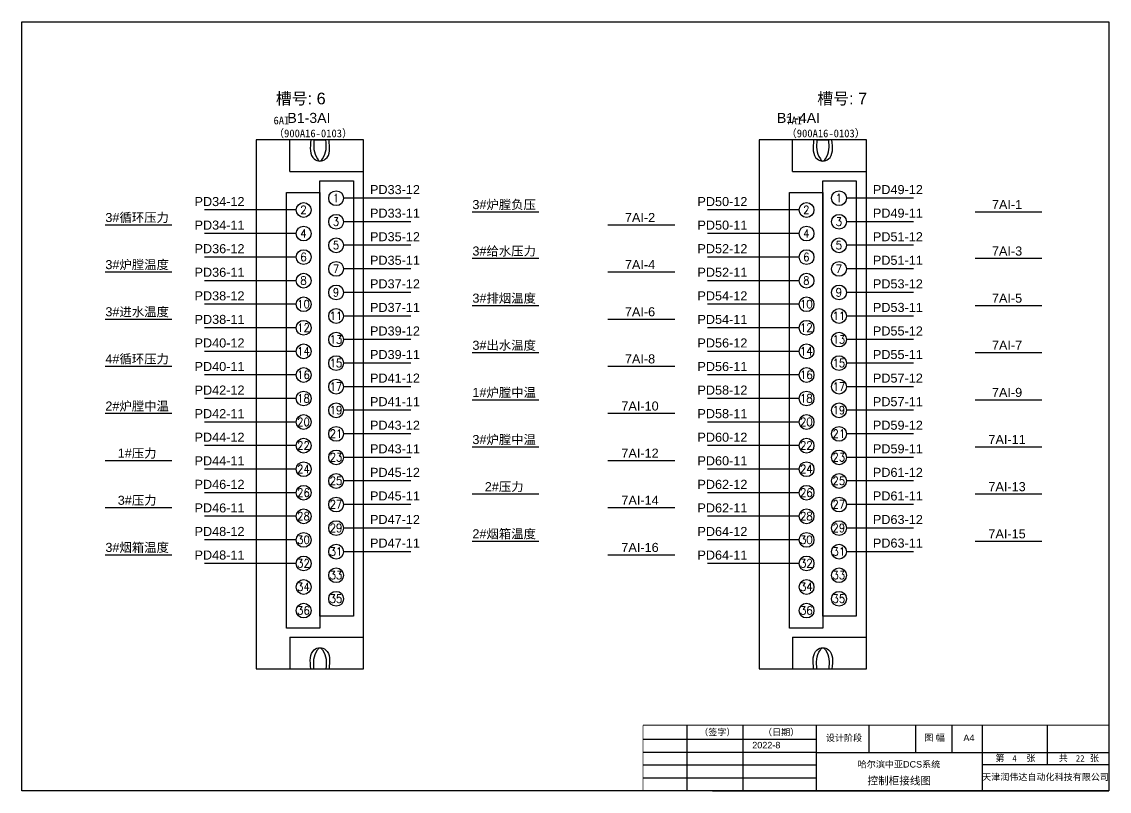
# Model space of a CAD drawing. Extents: x -159874 to -117758, y 9787 to 31117.
# Drawn here: x -141451 to -137249, y 20471 to 23442 of the extents above; entities that cross this region are included whole.
import ezdxf
from ezdxf.enums import TextEntityAlignment as Align

# ---------------------------------------------------------------- set-up
doc = ezdxf.new("R2010")
doc.units = 0
doc.layers.get('0').update_dxf_attribs({"linetype": 'CONTINUOUS'})
doc.layers.add('1', color=143, linetype='CONTINUOUS')
doc.layers.add('TEXT', color=3, linetype='CONTINUOUS')
doc.styles.add('Arial', font='arial.ttf')
doc.styles.add('ROMAND', font='romand')
doc.styles.get("Standard").update_dxf_attribs({"font": ''})
doc.styles.get('Standard').set_extended_font_data('SimSun')

msp = doc.modelspace()

# ---------------------------------------------------------------- linework, layer by layer
at = {"color": 1}
for p, q in [((-140415.12961, 22864.35373), (-140415.12961, 22986.07157)), ((-140321.64262, 22986.07157), (-140275.75506, 22986.07157)), ((-138472.22117, 22864.35373), (-138472.22117, 22986.07157)), ((-138378.73418, 22986.07157), (-138332.84662, 22986.07157)), ((-140415.12961, 22864.35373), (-140130.09926, 22864.35373)), ((-138472.22117, 22864.35373), (-138187.19082, 22864.35373)), ((-140415.12961, 21065.29787), (-140130.09926, 21065.29787)), ((-140415.12961, 21065.29787), (-140415.12961, 20943.58003)), ((-138472.22117, 21065.29787), (-138187.19082, 21065.29787)), ((-138472.22117, 21065.29787), (-138472.22117, 20943.58003)), ((-140321.64262, 20943.58003), (-140275.75506, 20943.58003)), ((-138378.73418, 20943.58003), (-138332.84662, 20943.58003))]:
    msp.add_line(p, q, dxfattribs=at)
at = {"color": 0}
for p, q in [((-139947.70693, 22761.06873), (-140207.42945, 22761.06873)), ((-138004.79849, 22761.06873), (-138264.52101, 22761.06873)), ((-140390.18184, 22715.56873), (-140744.32609, 22715.56873)), ((-138447.2734, 22715.56873), (-138801.41765, 22715.56873)), ((-139947.70693, 22670.06873), (-140207.42945, 22670.06873)), ((-138004.79849, 22670.06873), (-138264.52101, 22670.06873)), ((-140390.18184, 22624.56873), (-140744.32609, 22624.56873)), ((-138447.2734, 22624.56873), (-138801.41765, 22624.56873)), ((-139947.70693, 22579.06873), (-140207.42945, 22579.06873)), ((-138004.79849, 22579.06873), (-138264.52101, 22579.06873)), ((-140390.18184, 22533.56873), (-140744.32609, 22533.56873)), ((-138447.2734, 22533.56873), (-138801.41765, 22533.56873)), ((-139947.70693, 22488.06873), (-140207.42945, 22488.06873)), ((-138004.79849, 22488.06873), (-138264.52101, 22488.06873)), ((-140390.18184, 22442.56873), (-140744.32609, 22442.56873)), ((-138447.2734, 22442.56873), (-138801.41765, 22442.56873)), ((-139947.70693, 22397.06873), (-140207.42945, 22397.06873)), ((-138004.79849, 22397.06873), (-138264.52101, 22397.06873)), ((-140390.18184, 22351.56873), (-140744.32609, 22351.56873)), ((-138447.2734, 22351.56873), (-138801.41765, 22351.56873)), ((-139947.70693, 22306.06873), (-140207.42945, 22306.06873)), ((-138004.79849, 22306.06873), (-138264.52101, 22306.06873)), ((-140390.18184, 22260.56873), (-140744.32609, 22260.56873)), ((-138447.2734, 22260.56873), (-138801.41765, 22260.56873)), ((-139947.70693, 22215.06873), (-140207.42945, 22215.06873)), ((-138004.79849, 22215.06873), (-138264.52101, 22215.06873)), ((-140390.18184, 22169.56873), (-140744.32609, 22169.56873)), ((-138447.2734, 22169.56873), (-138801.41765, 22169.56873)), ((-139947.70693, 22124.06873), (-140207.42945, 22124.06873)), ((-138004.79849, 22124.06873), (-138264.52101, 22124.06873)), ((-140390.18184, 22078.56873), (-140744.32609, 22078.56873)), ((-138447.2734, 22078.56873), (-138801.41765, 22078.56873)), ((-139947.70693, 22033.06873), (-140207.42945, 22033.06873)), ((-138004.79849, 22033.06873), (-138264.52101, 22033.06873)), ((-140390.18184, 21987.56873), (-140744.32609, 21987.56873)), ((-138447.2734, 21987.56873), (-138801.41765, 21987.56873)), ((-139947.70693, 21942.06873), (-140207.42945, 21942.06873)), ((-138004.79849, 21942.06873), (-138264.52101, 21942.06873)), ((-140390.18184, 21896.56873), (-140744.32609, 21896.56873)), ((-138447.2734, 21896.56873), (-138801.41765, 21896.56873)), ((-139947.70693, 21851.06873), (-140207.42945, 21851.06873)), ((-138004.79849, 21851.06873), (-138264.52101, 21851.06873)), ((-140390.18184, 21805.56873), (-140744.32609, 21805.56873)), ((-138447.2734, 21805.56873), (-138801.41765, 21805.56873)), ((-139947.70693, 21760.06873), (-140207.42945, 21760.06873)), ((-138004.79849, 21760.06873), (-138264.52101, 21760.06873)), ((-140390.18184, 21714.56873), (-140744.32609, 21714.56873)), ((-138447.2734, 21714.56873), (-138801.41765, 21714.56873)), ((-139947.70693, 21669.06873), (-140207.42945, 21669.06873)), ((-138004.79849, 21669.06873), (-138264.52101, 21669.06873)), ((-140390.18184, 21623.56873), (-140744.32609, 21623.56873)), ((-138447.2734, 21623.56873), (-138801.41765, 21623.56873)), ((-139947.70693, 21578.06873), (-140207.42945, 21578.06873)), ((-138004.79849, 21578.06873), (-138264.52101, 21578.06873)), ((-140390.18184, 21532.56873), (-140744.32609, 21532.56873)), ((-138447.2734, 21532.56873), (-138801.41765, 21532.56873)), ((-139947.70693, 21487.06873), (-140207.42945, 21487.06873)), ((-138004.79849, 21487.06873), (-138264.52101, 21487.06873)), ((-140390.18184, 21441.56873), (-140744.32609, 21441.56873)), ((-138447.2734, 21441.56873), (-138801.41765, 21441.56873)), ((-139947.70693, 21396.06873), (-140207.42945, 21396.06873)), ((-138004.79849, 21396.06873), (-138264.52101, 21396.06873)), ((-140390.18184, 21350.56873), (-140744.32609, 21350.56873)), ((-138447.2734, 21350.56873), (-138801.41765, 21350.56873))]:
    msp.add_line(p, q, dxfattribs=at)
at = {"color": 1}
for points in [[(-140130.09926, 22986.07157), (-140545.02908, 22986.07157), (-140545.02908, 20943.58003), (-140130.09926, 20943.58003)], [(-138187.19082, 22986.07157), (-138602.12064, 22986.07157), (-138602.12064, 20943.58003), (-138187.19082, 20943.58003)], [(-140298.69884, 22828.66873), (-140169.50774, 22828.66873), (-140169.50774, 21146.46873), (-140298.69884, 21146.46873)], [(-138355.7904, 22828.66873), (-138226.5993, 22828.66873), (-138226.5993, 21146.46873), (-138355.7904, 21146.46873)], [(-140427.88994, 22783.16873), (-140298.69884, 22783.16873), (-140298.69884, 21100.96873), (-140427.88994, 21100.96873)], [(-138484.9815, 22783.16873), (-138355.7904, 22783.16873), (-138355.7904, 21100.96873), (-138484.9815, 21100.96873)]]:
    msp.add_lwpolyline(points, close=True, dxfattribs=at)
for centre in [(-140236.02945, 22761.06873), (-138293.12101, 22761.06873), (-140361.58184, 22715.56873), (-138418.6734, 22715.56873), (-140236.02945, 22670.06873), (-138293.12101, 22670.06873), (-140361.58184, 22624.56873), (-138418.6734, 22624.56873), (-140236.02945, 22579.06873), (-138293.12101, 22579.06873), (-140361.58184, 22533.56873), (-138418.6734, 22533.56873), (-140236.02945, 22488.06873), (-138293.12101, 22488.06873), (-140361.58184, 22442.56873), (-138418.6734, 22442.56873), (-140236.02945, 22397.06873), (-138293.12101, 22397.06873), (-140361.58184, 22351.56873), (-138418.6734, 22351.56873), (-140236.02945, 22306.06873), (-138293.12101, 22306.06873), (-140361.58184, 22260.56873), (-138418.6734, 22260.56873), (-140236.02945, 22215.06873), (-138293.12101, 22215.06873), (-140361.58184, 22169.56873), (-138418.6734, 22169.56873), (-140236.02945, 22124.06873), (-138293.12101, 22124.06873), (-140361.58184, 22078.56873), (-138418.6734, 22078.56873), (-140236.02945, 22033.06873), (-138293.12101, 22033.06873), (-140361.58184, 21987.56873), (-138418.6734, 21987.56873), (-140236.02945, 21942.06873), (-138293.12101, 21942.06873), (-140361.58184, 21896.56873), (-138418.6734, 21896.56873), (-140236.02945, 21851.06873), (-138293.12101, 21851.06873), (-140361.58184, 21805.56873), (-138418.6734, 21805.56873), (-140236.02945, 21760.06873), (-138293.12101, 21760.06873), (-140361.58184, 21714.56873), (-138418.6734, 21714.56873), (-140236.02945, 21669.06873), (-138293.12101, 21669.06873), (-140361.58184, 21623.56873), (-138418.6734, 21623.56873), (-140236.02945, 21578.06873), (-138293.12101, 21578.06873), (-140361.58184, 21532.56873), (-138418.6734, 21532.56873), (-140236.02945, 21487.06873), (-138293.12101, 21487.06873), (-140361.58184, 21441.56873), (-138418.6734, 21441.56873), (-140236.02945, 21396.06873), (-138293.12101, 21396.06873), (-140361.58184, 21350.56873), (-138418.6734, 21350.56873), (-140236.02945, 21305.06873), (-138293.12101, 21305.06873), (-140361.58184, 21259.56873), (-138418.6734, 21259.56873), (-140236.02945, 21214.06873), (-138293.12101, 21214.06873), (-140361.58184, 21168.56873), (-138418.6734, 21168.56873)]:
    msp.add_circle(centre, 28.6, dxfattribs=at)
for points in [[(-140333.99262, 22986.07157), (-140320.39679, 22912.55254), (-140298.69884, 22904.46544), (-140276.48804, 22912.55254), (-140263.40506, 22986.07157)], [(-140321.64262, 22986.07157), (-140308.04679, 22912.55254), (-140298.69884, 22904.46544), (-140288.83804, 22912.55254), (-140275.75506, 22986.07157)], [(-138391.08418, 22986.07157), (-138377.48835, 22912.55254), (-138355.7904, 22904.46544), (-138333.5796, 22912.55254), (-138320.49662, 22986.07157)], [(-138378.73418, 22986.07157), (-138365.13835, 22912.55254), (-138355.7904, 22904.46544), (-138345.9296, 22912.55254), (-138332.84662, 22986.07157)], [(-140333.99262, 20943.58003), (-140320.39679, 21017.09906), (-140298.69884, 21025.18615), (-140276.48804, 21017.09906), (-140263.40506, 20943.58003)], [(-140321.64262, 20943.58003), (-140308.04679, 21017.09906), (-140298.69884, 21025.18615), (-140288.83804, 21017.09906), (-140275.75506, 20943.58003)], [(-138391.08418, 20943.58003), (-138377.48835, 21017.09906), (-138355.7904, 21025.18615), (-138333.5796, 21017.09906), (-138320.49662, 20943.58003)], [(-138378.73418, 20943.58003), (-138365.13835, 21017.09906), (-138355.7904, 21025.18615), (-138345.9296, 21017.09906), (-138332.84662, 20943.58003)]]:
    msp.add_spline(points, degree=3, dxfattribs=at)
at = {"layer": '1'}
for p, q in [((-141450.5862, 23442.43891), (-137250.58623, 23442.43891)), ((-141450.5862, 20472.4389), (-141450.5862, 23442.43891)), ((-137250.58623, 23442.43891), (-137250.58623, 20472.4389)), ((-138881.43581, 20725.91275), (-138881.43581, 20471.61424)), ((-138665.06455, 20725.91275), (-138665.06455, 20471.61424)), ((-138381.64477, 20725.91275), (-138381.64477, 20471.61424)), ((-138178.14675, 20725.91275), (-138178.14675, 20621.00561)), ((-137997.51896, 20725.91275), (-137997.51896, 20621.00561)), ((-137856.74802, 20725.91275), (-137856.74802, 20621.00561)), ((-137740.13306, 20725.91275), (-137740.13306, 20471.61424)), ((-137488.92523, 20725.91275), (-137488.92523, 20573.14749)), ((-139050.58628, 20672.4389), (-138381.64477, 20672.4389)), ((-139050.58628, 20622.4389), (-138381.64477, 20622.4389)), ((-138381.64477, 20621.00561), (-137636.12196, 20621.00561)), ((-137637.38657, 20621.00561), (-137250.58623, 20621.00561)), ((-139050.58628, 20572.4389), (-138381.64477, 20572.4389)), ((-137250.58623, 20573.14749), (-137740.13306, 20573.14749)), ((-139050.58628, 20522.4389), (-138381.64477, 20522.4389)), ((-137250.58623, 20472.4389), (-141450.5862, 20472.4389)), ((-138782.01118, 20472.4389), (-139050.58628, 20472.43891)), ((-138782.01118, 20472.4389), (-137250.58623, 20472.4389))]:
    msp.add_line(p, q, dxfattribs=at)
at = {"layer": '1', "const_width": 3}
for points in [[(-139050.58628, 20725.91275), (-137250.58623, 20725.91275)], [(-139050.58628, 20472.43891), (-139050.58628, 20725.91275)]]:
    msp.add_lwpolyline(points, dxfattribs=at)
at = {"layer": 'TEXT', "color": 0}
for p, q in [((-139452.53772, 22706.98759), (-139710.56996, 22706.98759)), ((-137509.62928, 22706.98759), (-137767.66152, 22706.98759)), ((-140870.53977, 22657.04295), (-141128.57201, 22657.04295)), ((-138927.63132, 22657.04295), (-139185.66357, 22657.04295)), ((-139452.53772, 22527.60123), (-139710.56996, 22527.60123)), ((-137509.62928, 22527.60123), (-137767.66152, 22527.60123)), ((-140870.53977, 22475.04295), (-141128.57201, 22475.04295)), ((-138927.63132, 22475.04295), (-139185.66357, 22475.04295)), ((-139452.53772, 22345.60123), (-139710.56996, 22345.60123)), ((-137509.62928, 22345.60123), (-137767.66152, 22345.60123)), ((-140870.53977, 22293.04295), (-141128.57201, 22293.04295)), ((-138927.63132, 22293.04295), (-139185.66357, 22293.04295)), ((-139452.53772, 22163.60123), (-139710.56996, 22163.60123)), ((-137509.62928, 22163.60123), (-137767.66152, 22163.60123)), ((-140870.53977, 22111.04295), (-141128.57201, 22111.04295)), ((-138927.63132, 22111.04295), (-139185.66357, 22111.04295)), ((-139452.53772, 21981.60123), (-139710.56996, 21981.60123)), ((-137509.62928, 21981.60123), (-137767.66152, 21981.60123)), ((-140870.53977, 21929.04295), (-141128.57201, 21929.04295)), ((-138927.63132, 21929.04295), (-139185.66357, 21929.04295)), ((-139452.53772, 21799.60123), (-139710.56996, 21799.60123)), ((-137509.62928, 21799.60123), (-137767.66152, 21799.60123)), ((-140870.53977, 21747.04295), (-141128.57201, 21747.04295)), ((-138927.63132, 21747.04295), (-139185.66357, 21747.04295)), ((-139452.53772, 21617.60123), (-139710.56996, 21617.60123)), ((-137509.62928, 21617.60123), (-137767.66152, 21617.60123)), ((-140870.53977, 21565.04295), (-141128.57201, 21565.04295)), ((-138927.63132, 21565.04295), (-139185.66357, 21565.04295)), ((-139452.53772, 21435.60123), (-139710.56996, 21435.60123)), ((-137509.62928, 21435.60123), (-137767.66152, 21435.60123)), ((-140870.53977, 21383.04295), (-141128.57201, 21383.04295)), ((-138927.63132, 21383.04295), (-139185.66357, 21383.04295))]:
    msp.add_line(p, q, dxfattribs=at)

# ---------------------------------------------------------------- texts
at = {"color": 3, "char_height": 39, "width": 302.98996, "attachment_point": 1, "style": 'ROMAND'}
for s, insert in [('{\\fArial|b0|i0|c0|p34;B1-3AI}', (-140424.41705, 23090.65631)), ('{\\fArial|b0|i0|c0|p34;B1-4AI}', (-138533.01951, 23090.65631))]:
    msp.add_mtext(s, dxfattribs=dict(at, insert=insert))
at = {"layer": '1', "style": 'Arial'}
for s, p in [('（签字）', (-138833.18873, 20686.51098)), ('（日期）', (-138586.75165, 20686.51098)), ('设计阶段', (-138343.97189, 20664.54634)), ('图 幅', (-137963.71104, 20665.68982)), ('A4', (-137812.58755, 20664.59432)), ('2022-8', (-138628.32913, 20636.59557))]:
    msp.add_text(s, height=25, dxfattribs=at).set_placement(p)
for s, height, p in [('哈尔滨中亚DCS系统', 25, (-138061.43434, 20574.98287)), ('控制柜接线图', 30, (-138060.42682, 20511.51151)), ('天津润伟达自动化科技有限公司', 25, (-137495.23839, 20525.95642))]:
    msp.add_text(s, height=height, dxfattribs=at).set_placement(p, align=Align.MIDDLE_CENTER)
at = {"layer": '1'}
for s, p in [('第     张', (-137689.10998, 20586.49009)), ('4', (-137623.5511, 20585.43501)), ('共     张', (-137443.9265, 20586.49009)), ('22', (-137378.36761, 20585.43501))]:
    msp.add_text(s, height=25, dxfattribs=at).set_placement(p)
at = {"layer": 'TEXT', "style": 'ROMAND', "width": 0.9}
for s, p in [('1', (-140236.62204, 22745.73259)), ('1', (-138293.7136, 22745.73259)), ('2', (-140362.17443, 22700.23259)), ('2', (-138419.26599, 22700.23259)), ('3', (-140236.62204, 22654.73259)), ('3', (-138293.7136, 22654.73259)), ('4', (-140362.17443, 22609.23259)), ('4', (-138419.26599, 22609.23259)), ('5', (-140236.62204, 22563.73259)), ('5', (-138293.7136, 22563.73259)), ('6', (-140362.17443, 22518.23259)), ('6', (-138419.26599, 22518.23259)), ('7', (-140236.62204, 22472.73259)), ('7', (-138293.7136, 22472.73259)), ('8', (-140362.17443, 22427.23259)), ('8', (-138419.26599, 22427.23259)), ('9', (-140236.62204, 22381.73259)), ('9', (-138293.7136, 22381.73259)), ('10', (-140362.17443, 22336.23259)), ('10', (-138419.26599, 22336.23259)), ('11', (-140236.62204, 22290.73259)), ('11', (-138293.7136, 22290.73259)), ('12', (-140362.17443, 22245.23259)), ('12', (-138419.26599, 22245.23259)), ('13', (-140236.62204, 22199.73259)), ('13', (-138293.7136, 22199.73259)), ('14', (-140362.17443, 22154.23259)), ('14', (-138419.26599, 22154.23259)), ('15', (-140236.62204, 22108.73259)), ('15', (-138293.7136, 22108.73259)), ('16', (-140362.17443, 22063.23259)), ('16', (-138419.26599, 22063.23259)), ('17', (-140236.62204, 22017.73259)), ('17', (-138293.7136, 22017.73259)), ('18', (-140362.17443, 21972.23259)), ('18', (-138419.26599, 21972.23259)), ('19', (-140236.62204, 21926.73259)), ('19', (-138293.7136, 21926.73259)), ('20', (-140362.17443, 21881.23259)), ('20', (-138419.26599, 21881.23259)), ('21', (-140236.62204, 21835.73259)), ('21', (-138293.7136, 21835.73259)), ('22', (-140362.17443, 21790.23259)), ('22', (-138419.26599, 21790.23259)), ('23', (-140236.62204, 21744.73259)), ('23', (-138293.7136, 21744.73259)), ('24', (-140362.17443, 21699.23259)), ('24', (-138419.26599, 21699.23259)), ('25', (-140236.62204, 21653.73259)), ('25', (-138293.7136, 21653.73259)), ('26', (-140362.17443, 21608.23259)), ('26', (-138419.26599, 21608.23259)), ('27', (-140236.62204, 21562.73259)), ('27', (-138293.7136, 21562.73259)), ('28', (-140362.17443, 21517.23259)), ('28', (-138419.26599, 21517.23259)), ('29', (-140236.62204, 21471.73259)), ('29', (-138293.7136, 21471.73259)), ('30', (-140362.17443, 21426.23259)), ('30', (-138419.26599, 21426.23259)), ('31', (-140236.62204, 21380.73259)), ('31', (-138293.7136, 21380.73259)), ('32', (-140362.17443, 21335.23259)), ('32', (-138419.26599, 21335.23259)), ('33', (-140236.62204, 21289.73259)), ('33', (-138293.7136, 21289.73259)), ('34', (-140362.17443, 21244.23259)), ('34', (-138419.26599, 21244.23259)), ('35', (-140236.62204, 21198.73259)), ('35', (-138293.7136, 21198.73259)), ('36', (-140362.17443, 21153.23259)), ('36', (-138419.26599, 21153.23259))]:
    msp.add_text(s, height=31.61186, dxfattribs=at).set_placement(p, align=Align.CENTER)
at = {"layer": 'TEXT', "color": 0, "style": 'Arial'}
for s, p in [('PD33-12', (-140105.14847, 22776.83976)), ('PD49-12', (-138162.24003, 22776.83976)), ('PD34-12', (-140782.96957, 22730.58067)), ('PD50-12', (-138840.06113, 22730.58067)), ('PD33-11', (-140105.14847, 22685.83976)), ('PD49-11', (-138162.24003, 22685.83976)), ('PD34-11', (-140782.96957, 22639.58067)), ('PD50-11', (-138840.06113, 22639.58067)), ('PD35-12', (-140105.14847, 22594.83976)), ('PD51-12', (-138162.24003, 22594.83976)), ('PD36-12', (-140782.96957, 22548.58067)), ('PD52-12', (-138840.06113, 22548.58067)), ('PD35-11', (-140105.14847, 22503.83976)), ('PD51-11', (-138162.24003, 22503.83976)), ('PD36-11', (-140782.96957, 22457.58067)), ('PD52-11', (-138840.06113, 22457.58067)), ('PD37-12', (-140105.14847, 22412.83976)), ('PD53-12', (-138162.24003, 22412.83976)), ('PD38-12', (-140782.96957, 22366.58067)), ('PD54-12', (-138840.06113, 22366.58067)), ('PD37-11', (-140105.14847, 22321.83976)), ('PD53-11', (-138162.24003, 22321.83976)), ('PD38-11', (-140782.96957, 22275.58067)), ('PD54-11', (-138840.06113, 22275.58067)), ('PD39-12', (-140105.14847, 22230.83976)), ('PD55-12', (-138162.24003, 22230.83976)), ('PD40-12', (-140782.96957, 22184.58067)), ('PD56-12', (-138840.06113, 22184.58067)), ('PD39-11', (-140105.14847, 22139.83976)), ('PD55-11', (-138162.24003, 22139.83976)), ('PD40-11', (-140782.96957, 22093.58067)), ('PD56-11', (-138840.06113, 22093.58067)), ('PD41-12', (-140105.14847, 22048.83976)), ('PD57-12', (-138162.24003, 22048.83976)), ('PD42-12', (-140782.96957, 22002.58067)), ('PD58-12', (-138840.06113, 22002.58067)), ('PD41-11', (-140105.14847, 21957.83976)), ('PD57-11', (-138162.24003, 21957.83976)), ('PD42-11', (-140782.96957, 21911.58067)), ('PD58-11', (-138840.06113, 21911.58067)), ('PD43-12', (-140105.14847, 21866.83976)), ('PD59-12', (-138162.24003, 21866.83976)), ('PD44-12', (-140782.96957, 21820.58067)), ('PD60-12', (-138840.06113, 21820.58067)), ('PD43-11', (-140105.14847, 21775.83976)), ('PD59-11', (-138162.24003, 21775.83976)), ('PD44-11', (-140782.96957, 21729.58067)), ('PD60-11', (-138840.06113, 21729.58067)), ('PD45-12', (-140105.14847, 21684.83976)), ('PD61-12', (-138162.24003, 21684.83976)), ('PD46-12', (-140782.96957, 21638.58067)), ('PD62-12', (-138840.06113, 21638.58067)), ('PD45-11', (-140105.14847, 21593.83976)), ('PD61-11', (-138162.24003, 21593.83976)), ('PD46-11', (-140782.96957, 21547.58067)), ('PD62-11', (-138840.06113, 21547.58067)), ('PD47-12', (-140105.14847, 21502.83976)), ('PD63-12', (-138162.24003, 21502.83976)), ('PD48-12', (-140782.96957, 21456.58067)), ('PD64-12', (-138840.06113, 21456.58067)), ('PD47-11', (-140105.14847, 21411.83976)), ('PD63-11', (-138162.24003, 21411.83976)), ('PD48-11', (-140782.96957, 21365.58067)), ('PD64-11', (-138840.06113, 21365.58067))]:
    msp.add_text(s, height=35, dxfattribs=at).set_placement(p)
for s, p in [('3#炉膛负压', (-139586.80867, 22736.48407)), ('7AI-1', (-137643.90023, 22736.48407)), ('3#循环压力', (-141004.81072, 22686.53943)), ('7AI-2', (-139061.90228, 22686.53943)), ('3#给水压力', (-139586.80867, 22557.09771)), ('7AI-3', (-137643.90023, 22557.09771)), ('3#炉膛温度', (-141004.81072, 22504.53943)), ('7AI-4', (-139061.90228, 22504.53943)), ('3#排烟温度', (-139586.80867, 22375.09771)), ('7AI-5', (-137643.90023, 22375.09771)), ('3#进水温度', (-141004.81072, 22322.53943)), ('7AI-6', (-139061.90228, 22322.53943)), ('3#出水温度', (-139586.80867, 22193.09771)), ('7AI-7', (-137643.90023, 22193.09771)), ('4#循环压力', (-141004.81072, 22140.53943)), ('7AI-8', (-139061.90228, 22140.53943)), ('1#炉膛中温', (-139586.80867, 22011.09771)), ('7AI-9', (-137643.90023, 22011.09771)), ('2#炉膛中温', (-141004.81072, 21958.53943)), ('7AI-10', (-139061.90228, 21958.53943)), ('3#炉膛中温', (-139586.80867, 21829.09771)), ('7AI-11', (-137643.90023, 21829.09771)), ('1#压力', (-141004.81072, 21776.53943)), ('7AI-12', (-139061.90228, 21776.53943)), ('2#压力', (-139586.80867, 21647.09771)), ('7AI-13', (-137643.90023, 21647.09771)), ('3#压力', (-141004.81072, 21594.53943)), ('7AI-14', (-139061.90228, 21594.53943)), ('2#烟箱温度', (-139586.80867, 21465.09771)), ('7AI-15', (-137643.90023, 21465.09771)), ('3#烟箱温度', (-141004.81072, 21412.53943)), ('7AI-16', (-139061.90228, 21412.53943))]:
    msp.add_text(s, height=35, dxfattribs=at).set_placement(p, align=Align.MIDDLE_CENTER)
at = {"layer": 'TEXT', "attachment_point": 1, "style": 'Arial'}
for s, insert, char_height, width in [('{\\fSimSun|b0|i0|c134|p2;槽号}: 6', (-140469.01782, 23168.6486), 45, 503.7787992), ('{\\fSimSun|b0|i0|c134|p2;槽号}: 7', (-138377.01832, 23168.6486), 45, 233.0692), ('{\\fSimSun|b0|i0|c134|p2;6\\fSimSun|b0|i0|c0|p2;AI\\fSimSun|b0|i0|c134|p2;（900A16-0103）}', (-140477.8609, 23076.15599), 29.9, 233.0692), ('{\\fSimSun|b0|i0|c134|p2;7\\fSimSun|b0|i0|c0|p2;AI\\fSimSun|b0|i0|c134|p2;（900A16-0103）}', (-138497.01975, 23076.15599), 29.9, 233.0692)]:
    msp.add_mtext(s, dxfattribs=dict(at, insert=insert, char_height=char_height, width=width))

doc.saveas('drawing.dxf')
